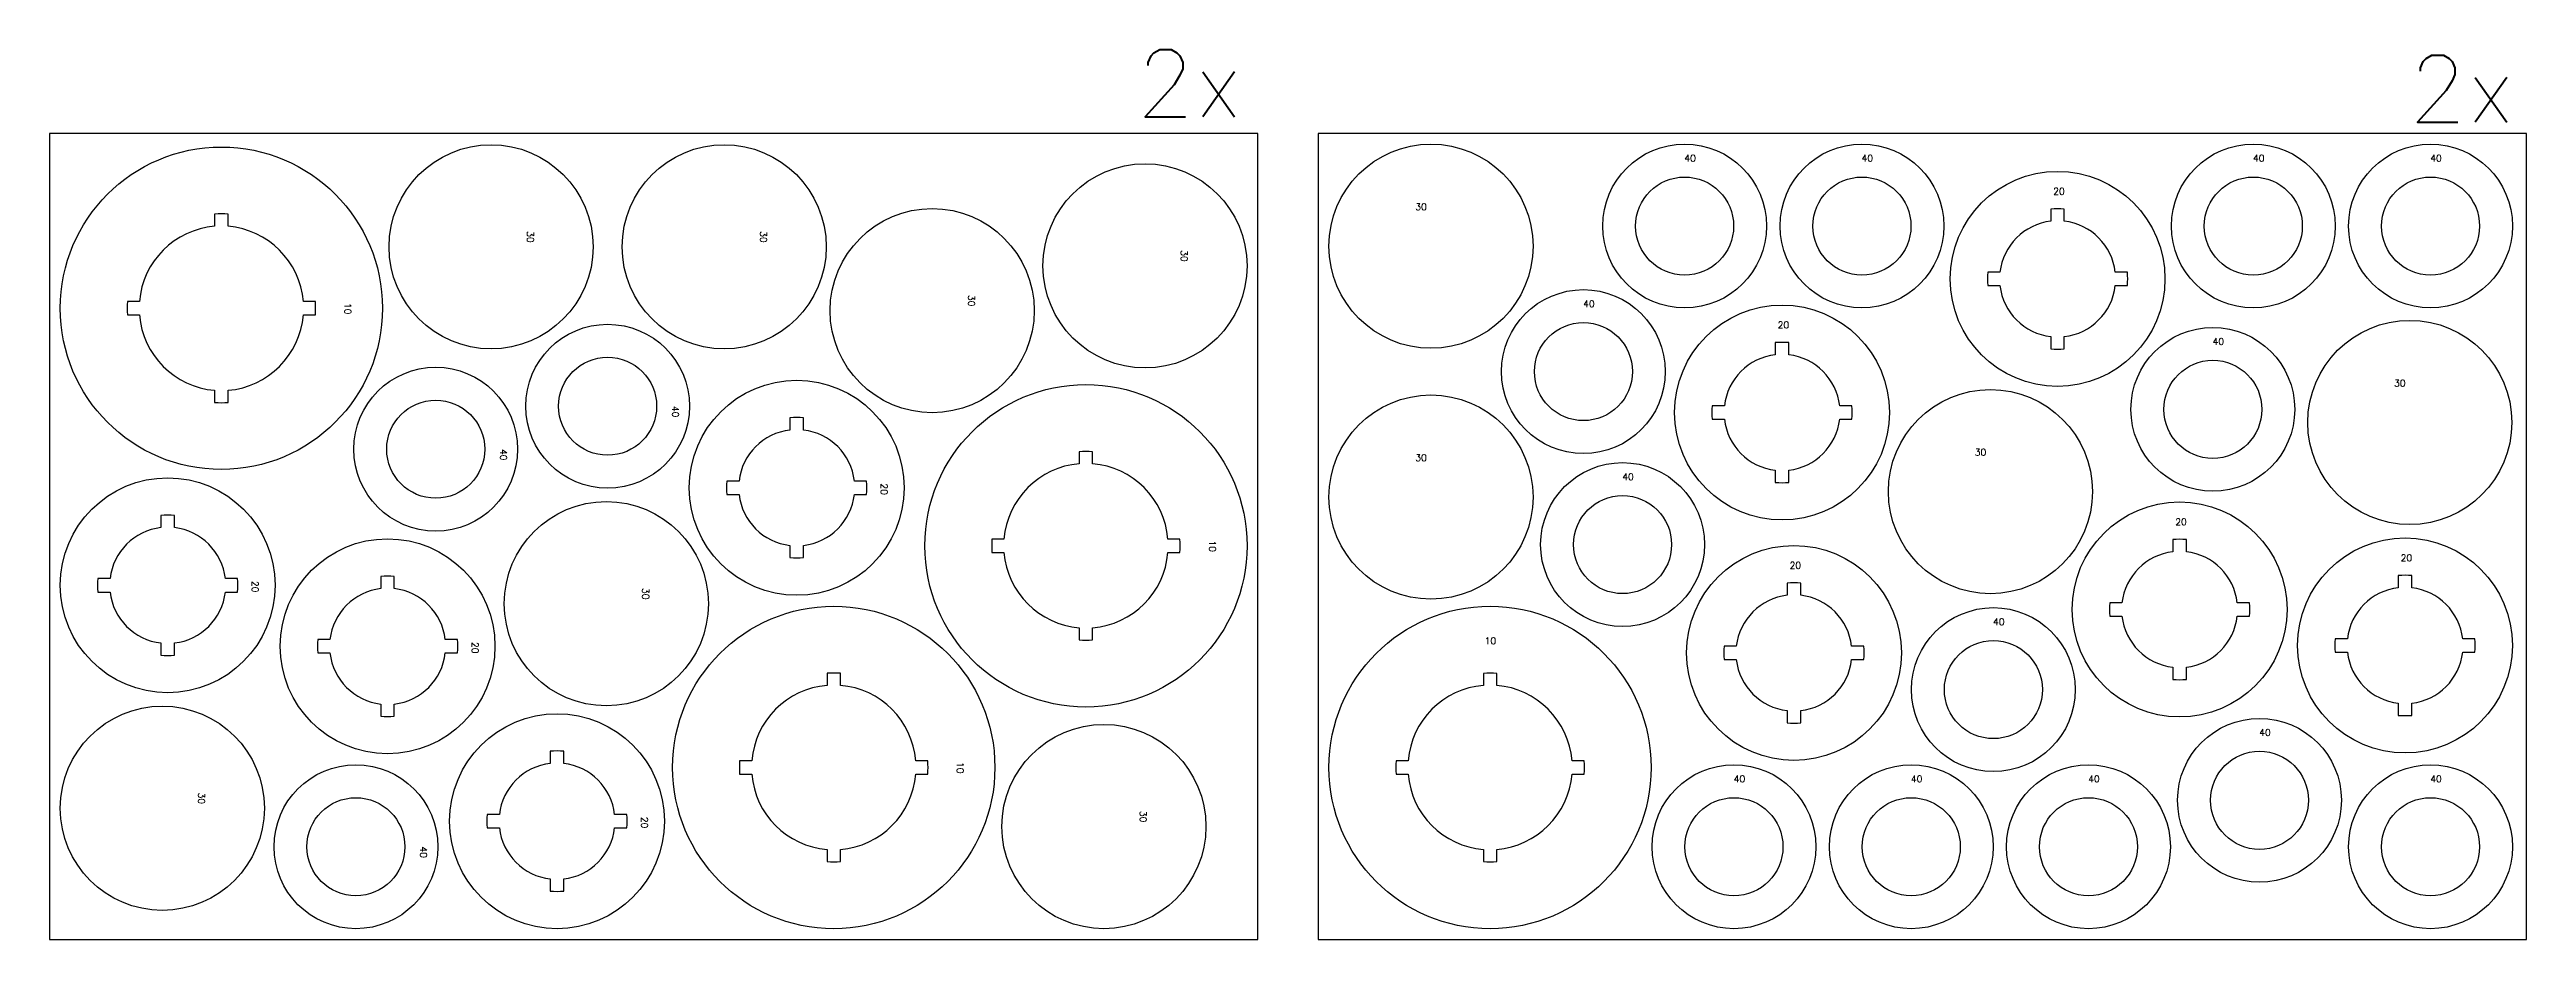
# Model space of a CAD drawing. Header units: millimetres. Extents: x 0 to 5580, y 0 to 1325.
# Drawn here: x 0 to 3690, y 0 to 1325 of the extents above; entities that cross this region are included whole.
import ezdxf

# ---------------------------------------------------------------- set-up
doc = ezdxf.new("R2010")
doc.units = ezdxf.units.MM
for name, color, linetype in [('--NestedParts--', 7, 'Continuous'), ('sheet', 24, 'Continuous'), ('Texto', 7, 'Continuous')]:
    doc.layers.add(name, color=color, linetype=linetype)
doc.styles.get("Standard").update_dxf_attribs({"font": 'txt.shx'})

msp = doc.modelspace()

# ---------------------------------------------------------------- linework, layer by layer
at = {"layer": '--NestedParts--', "color": 7}
for points in [[(133.9, 949.6), (115.9, 949.6, 0.035632), (115.9, 929.6), (133.9, 929.6, 0.367112), (246, 817.5), (246, 799.4, 0.035632), (266, 799.4), (266, 817.5, 0.367112), (378.1, 929.6), (396.1, 929.6, 0.035632), (396.1, 949.6), (378.1, 949.6, 0.367112), (266, 1061.6), (266, 1079.7, 0.035632), (246, 1079.7), (246, 1061.6, 0.367112)], [(2981.5, 897.4), (2981.5, 879.3, 0.047957), (3001.5, 879.3), (3001.5, 897.4, 0.347859), (3077.4, 973.3), (3095.5, 973.3, 0.047957), (3095.5, 993.3), (3077.4, 993.3, 0.347859), (3001.5, 1069.2), (3001.5, 1087.3, 0.047957), (2981.5, 1087.3), (2981.5, 1069.2, 0.347859), (2905.6, 993.3), (2887.5, 993.3, 0.047957), (2887.5, 973.3), (2905.6, 973.3, 0.347859)], [(2571, 698.5), (2571, 680.4, 0.047957), (2591, 680.4), (2591, 698.5, 0.347859), (2666.9, 774.4), (2685, 774.4, 0.047957), (2685, 794.4), (2666.9, 794.4, 0.347859), (2591, 870.3), (2591, 888.4, 0.047957), (2571, 888.4), (2571, 870.3, 0.347859), (2495.1, 794.4), (2477, 794.4, 0.047957), (2477, 774.4), (2495.1, 774.4, 0.347859)], [(1027.2, 682.4), (1009.1, 682.4, 0.047957), (1009.1, 662.4), (1027.2, 662.4, 0.347859), (1103.1, 586.5), (1103.1, 568.4, 0.047957), (1123.1, 568.4), (1123.1, 586.5, 0.347859), (1199.1, 662.4), (1217.2, 662.4, 0.047957), (1217.2, 682.4), (1199.1, 682.4, 0.347859), (1123.1, 758.3), (1123.1, 776.4, 0.047957), (1103.1, 776.4), (1103.1, 758.3, 0.347859)], [(1421.9, 596), (1403.9, 596, 0.035632), (1403.9, 576), (1421.9, 576, 0.367112), (1534, 463.9), (1534, 445.8, 0.035632), (1554, 445.8), (1554, 463.9, 0.367112), (1666.1, 576), (1684.1, 576, 0.035632), (1684.1, 596), (1666.1, 596, 0.367112), (1554, 708.1), (1554, 726.1, 0.035632), (1534, 726.1), (1534, 708.1, 0.367112)], [(90.1, 537.2), (72, 537.2, 0.047957), (72, 517.2), (90.1, 517.2, 0.347859), (166, 441.3), (166, 423.2, 0.047957), (186, 423.2), (186, 441.3, 0.347859), (261.9, 517.2), (280, 517.2, 0.047957), (280, 537.2), (261.9, 537.2, 0.347859), (186, 613.1), (186, 631.2, 0.047957), (166, 631.2), (166, 613.1, 0.347859)], [(3163.3, 405.2), (3163.3, 387.1, 0.047957), (3183.3, 387.1), (3183.3, 405.2, 0.347859), (3259.2, 481.2), (3277.3, 481.2, 0.047957), (3277.3, 501.2), (3259.2, 501.2, 0.347859), (3183.3, 577.1), (3183.3, 595.2, 0.047957), (3163.3, 595.2), (3163.3, 577.1, 0.347859), (3087.4, 501.2), (3069.3, 501.2, 0.047957), (3069.3, 481.2), (3087.4, 481.2, 0.347859)], [(417.7, 446.4), (399.6, 446.4, 0.047957), (399.6, 426.4), (417.7, 426.4, 0.347859), (493.6, 350.4), (493.6, 332.3, 0.047957), (513.6, 332.3), (513.6, 350.4, 0.347859), (589.6, 426.4), (607.7, 426.4, 0.047957), (607.7, 446.4), (589.6, 446.4, 0.347859), (513.6, 522.3), (513.6, 540.4, 0.047957), (493.6, 540.4), (493.6, 522.3, 0.347859)], [(2588.8, 340.6), (2588.8, 322.5, 0.047957), (2608.8, 322.5), (2608.8, 340.6, 0.347859), (2684.7, 416.5), (2702.8, 416.5, 0.047957), (2702.8, 436.5), (2684.7, 436.5, 0.347859), (2608.8, 512.4), (2608.8, 530.5, 0.047957), (2588.8, 530.5), (2588.8, 512.4, 0.347859), (2512.9, 436.5), (2494.8, 436.5, 0.047957), (2494.8, 416.5), (2512.9, 416.5, 0.347859)], [(3499.1, 351.7), (3499.1, 333.6, 0.047957), (3519.1, 333.6), (3519.1, 351.7, 0.347859), (3595.1, 427.6), (3613.2, 427.6, 0.047957), (3613.2, 447.6), (3595.1, 447.6, 0.347859), (3519.1, 523.5), (3519.1, 541.6, 0.047957), (3499.1, 541.6), (3499.1, 523.5, 0.347859), (3423.2, 447.6), (3405.1, 447.6, 0.047957), (3405.1, 427.6), (3423.2, 427.6, 0.347859)], [(1046.2, 266), (1028.1, 266, 0.035632), (1028.1, 246), (1046.2, 246, 0.367112), (1158.3, 134), (1158.3, 115.9, 0.035632), (1178.3, 115.9), (1178.3, 134, 0.367112), (1290.4, 246), (1308.4, 246, 0.035632), (1308.4, 266), (1290.4, 266, 0.367112), (1178.3, 378.1), (1178.3, 396.2, 0.035632), (1158.3, 396.2), (1158.3, 378.1, 0.367112)], [(2136, 133.9), (2136, 115.9, 0.035632), (2156, 115.9), (2156, 133.9, 0.367112), (2268.1, 246), (2286.2, 246, 0.035632), (2286.2, 266), (2268.1, 266, 0.367112), (2156, 378.1), (2156, 396.1, 0.035632), (2136, 396.1), (2136, 378.1, 0.367112), (2024, 266), (2005.9, 266, 0.035632), (2005.9, 246), (2024, 246, 0.367112)], [(670.1, 186), (652, 186, 0.047957), (652, 166), (670.1, 166, 0.347859), (746, 90.1), (746, 72, 0.047957), (766, 72), (766, 90.1, 0.347859), (841.9, 166), (860, 166, 0.047957), (860, 186), (841.9, 186, 0.347859), (766, 262), (766, 280.1, 0.047957), (746, 280.1), (746, 262, 0.347859)]]:
    msp.add_lwpolyline(points, format="xyb", close=True, dxfattribs=at)
for centre, radius in [((657.8, 1031.1), 152), ((1005.1, 1031.1), 152), ((2058, 1032), 152), ((2435.9, 1062), 122), ((2700, 1062), 122), ((3283.1, 1062), 122), ((3547.1, 1062), 122), ((256, 939.6), 240), ((1632, 1002.7), 152), ((2435.9, 1062), 73), ((2700, 1062), 73), ((2991.5, 983.3), 160), ((3283.1, 1062), 73), ((3547.1, 1062), 73), ((1314.9, 936.1), 152), ((2285.1, 845.3), 122), ((2581, 784.4), 160), ((831.4, 793.8), 122), ((2285.1, 845.3), 73), ((3222.8, 789.1), 122), ((3516.2, 769.6), 152), ((575.3, 729.8), 122), ((831.4, 793.8), 73), ((3222.8, 789.1), 73), ((1113.1, 672.4), 160), ((1544, 586), 240), ((2891.4, 666.7), 152), ((575.3, 729.8), 73), ((2058, 658.5), 152), ((2343.4, 587.8), 122), ((176, 527.2), 160), ((829.5, 499.8), 152), ((2343.4, 587.8), 73), ((3173.3, 491.2), 160), ((503.6, 436.4), 160), ((3509.1, 437.6), 160), ((2598.8, 426.5), 160), ((1168.3, 256), 240), ((2146, 256), 240), ((2895.8, 371.9), 122), ((2895.8, 371.9), 73), ((168, 195.3), 152), ((756, 176), 160), ((1570.8, 168), 152), ((3292.3, 207.1), 122), ((456.4, 138), 122), ((2509.4, 138), 122), ((2773.5, 138), 122), ((3037.5, 138), 122), ((3292.3, 207.1), 73), ((3547.1, 138), 122), ((456.4, 138), 73), ((2509.4, 138), 73), ((2773.5, 138), 73), ((3037.5, 138), 73), ((3547.1, 138), 73)]:
    msp.add_circle(centre, radius, dxfattribs=at)
at = {"layer": 'sheet', "color": 7}
for points in [[(0, 0), (1800, 0), (1800, 1200), (0, 1200)], [(1890, 0), (3690, 0), (3690, 1200), (1890, 1200)]]:
    msp.add_lwpolyline(points, close=True, dxfattribs=at)

# ---------------------------------------------------------------- texts
at = {"char_height": 100, "attachment_point": 1}
for insert in [(1619.6, 1324.7), (3514.9, 1316.4)]:
    msp.add_mtext_dynamic_manual_height_columns('2x', width=663.295, gutter_width=1, heights=[0], dxfattribs=dict(at, insert=insert))
at = {"layer": 'Texto', "color": 3, "char_height": 10, "width": 142.494, "attachment_point": 1}
for s, insert in [('40', (2435.5, 1168)), ('40', (2699.5, 1168)), ('40', (3282.6, 1168)), ('40', (3546.7, 1168)), ('20', (2985, 1118.7)), ('30', (2034.7, 1095.5)), ('40', (2284.7, 951.2)), ('20', (2574.5, 919.8)), ('40', (3222.4, 895.1)), ('30', (3492.8, 833.1)), ('30', (2034.7, 722.1)), ('30', (2868.1, 730.2)), ('40', (2343, 693.7)), ('20', (3166.8, 626.6)), ('20', (2592.3, 561.9)), ('20', (3502.6, 573)), ('10', (2138, 449.5)), ('40', (2895.4, 477.9)), ('40', (3291.9, 313)), ('40', (2509, 244)), ('40', (2773, 244)), ('40', (3037.1, 244)), ('40', (3546.7, 244))]:
    msp.add_mtext(s, dxfattribs=dict(at, insert=insert))
at = {"layer": 'Texto', "color": 3, "char_height": 10, "width": 142.494, "attachment_point": 1, "rotation": 270}
for s, insert in [('30', (721.3, 1054.4)), ('30', (1068.6, 1054.4)), ('30', (1695.5, 1026.1)), ('10', (449.5, 947.6)), ('30', (1378.4, 959.4)), ('40', (937.4, 794.3)), ('40', (681.3, 730.2)), ('20', (1248.5, 678.9)), ('10', (1737.5, 594)), ('20', (311.4, 533.7)), ('30', (893.1, 523.1)), ('20', (639.1, 442.8)), ('10', (1361.8, 264.1)), ('30', (231.5, 218.6)), ('30', (1634.4, 191.4)), ('20', (891.4, 182.5)), ('40', (562.3, 138.5))]:
    msp.add_mtext(s, dxfattribs=dict(at, insert=insert))

doc.saveas('drawing.dxf')
